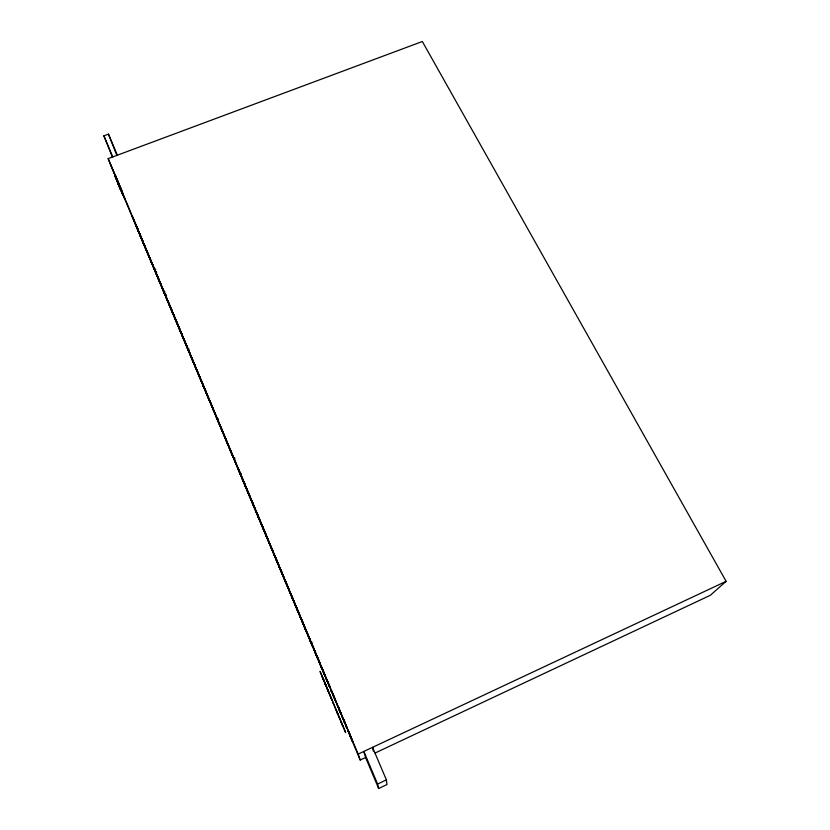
<?xml version="1.0" encoding="UTF-8"?>
<svg xmlns="http://www.w3.org/2000/svg" width="830" height="830" viewBox="0 0 830 830"><rect width="100%" height="100%" fill="white"/><g stroke="black" fill="none" stroke-linecap="round" stroke-linejoin="round"><path stroke-width="1.25" d="M119.873 187.383L108.159 158.634L422.335 41.5L726.115 581.332L710.335 595.286L375.036 753.049M386.386 779.878L386.998 784.537L378.656 788.5L377.598 784.049L386.386 779.878L372.556 747.342L373.334 751.098M347.677 730.068L360.199 760.031L365.584 757.5L363.831 751.441L377.598 784.049M360.199 760.031L358.155 754.097L726.115 581.332M310.804 642.13L309.995 640.241L311.157 642.773L312.153 642.254M310.939 642.337L311.758 644.256L233.749 458.336L234.693 457.942M311.146 642.7L233.894 458.668L234.921 458.357M221.62 429.089L147.927 253.783L217.325 419.119L218.238 418.725M120.122 186.76L119.468 187.009L120.464 189.375L121.118 189.126M120.464 189.375L117.839 183.005L118.493 182.756M112.33 156.922L103.885 135.819L108.46 134.128L117.393 155.2M140.135 235.461L140.768 236.726M228.613 445.918L232.348 455.079L229.537 448.563M139.087 232.722L140.104 235.16M331.419 698.756C333.37 703.404 330.122 695.644 331.149 698.103M239.974 472.861C241.364 475.818 236.311 464.167 238.283 468.67M244.062 482.541C242.64 479.47 246.271 487.552 244.383 483.299L246.323 488.05L245.701 486.608M138.724 231.798L139.087 232.763L138.195 230.491L139.99 234.9L138.558 231.28M242.599 479.543L244.124 483.257M254.25 506.985L253.337 504.619M342.946 726.292L341.804 723.553L342.095 724.237M257.985 515.783L256.522 512.701M136.618 226.642L147.626 253.337L137.853 229.671L138.703 231.705M143.289 242.91L142.387 240.71L143.953 244.539L143.507 243.439M142.532 241.136L144.306 245.4L143.621 243.761M136.379 226.102L135.28 223.55L137.541 228.945M141.048 237.39L141.453 238.293L139.699 234.153L142.21 240.368M144.555 245.576L149.421 257.093M146.972 251.179L149.504 257.757M150.396 259.956L148.29 254.758M287.917 586.997L290.884 594.778M140.872 237.038L142.459 240.762L142.2 240.078M152.793 265.569L157.347 275.965L149.784 258.358M289.608 591.676L291.091 595.027L289.774 591.811M158.437 279.15L157.129 275.591M295.812 606.211C297.752 610.88 293.498 600.951 295.48 605.703M348.019 730.701L348.32 731.355L343.215 718.655M137.894 229.723L138.278 230.688M161.539 286.34L162.255 288.238M162.514 288.456L165.357 295.024L164.942 294.059M163.894 291.921L163.489 290.988L164.07 292.419M164.672 294.048L163.489 291.164M165.585 296.051L166.145 297.482M304.569 626.837L302.95 622.884M304.288 626.629L305.865 630.468M170.057 306.82L169.87 306.26M170.223 307.09L166.052 296.787M176.645 321.926L173.231 313.916L173.553 314.715M174.642 317.589L174.58 317.62M178.025 325.194C175.763 319.986 180.94 332.166 179.394 328.68M183.14 337.603L181.635 333.836M222.471 431.424L232.348 455.079M314.3 649.911C318.793 660.67 310.638 641.59 315.141 652.339M315.504 653.231L314.881 651.872L318.523 659.902M184.882 341.462L186.719 345.903M186.615 345.654L187.424 348.258M190.672 355.302C191.606 357.554 189.437 352.543 190.402 354.856M137.967 230.024L137.272 228.323M189.873 353.922L188.337 350.447M196.036 368.79L194.334 364.194L194.614 364.899M195.766 367.586L196.918 370.388M195.413 367.099L194.946 366.009M199.076 375.461L198.588 374.32L199.107 375.606M329.178 685.922L328.286 683.796M135.964 225.148L138.921 232.39M199.065 375.928L199.584 377.028M205.674 391.003L206.182 392.185M205.632 391.138L205.124 389.976M341.379 714.505L340.061 711.424M343.226 718.666L344.969 722.785M207.593 396.252L208.206 397.549M207.708 396.398L208.195 397.56M212.024 406.793C211.266 405.113 215.323 414.595 213.787 411.099M212.138 406.97C212.854 408.796 209.357 399.655 210.851 403.318M341.109 721.893L341.493 722.806L341.12 721.903M328.213 691.11L329.365 693.839M328.047 690.664L324.603 682.467L325.111 683.671M240.368 473.712L239.787 472.343M241.592 476.835L241.52 476.607M243.647 481.639L244.238 483.019M248.761 493.788L248.129 492.325L248.336 492.844M337.789 713.976L336.99 712.057L337.468 713.188M136.421 226.279L137.469 228.81M139.658 233.873L139.99 234.9L132.292 216.298L142.822 241.634L142.428 240.617M256.678 513.158L256.034 511.674L256.449 512.691M256.771 512.691L256.107 511.156L263.432 529.332L262.778 527.797M267.094 537.466C264.76 532.082 270.808 546.275 268.474 540.87M265.444 534.074L266.513 536.45L265.154 533.275M329.51 694.202L330.029 695.405L328.836 692.604M325.651 684.667L320.048 671.397L345.664 732.589L338.702 716.145L339.148 717.234M116.21 177.226L115.463 175.493L115.671 176.022M122.965 193.597L123.307 194.376M298.292 611.7L299.091 613.567L298.115 611.171M144.679 245.794L144.482 245.265M146.848 251.137L146.526 250.37M303.593 624.326L303.842 624.897L302.877 622.521M303.324 624.119L303.085 623.569L304.382 626.743M316.614 655.845L315.867 654.082M320.421 665.027L319.571 663.056L320.837 666.127M323.42 671.978L323.14 671.346L323.441 672.103M324.343 673.732L322.133 668.627L323.057 670.879M324.177 674.002L324.945 675.807M333.079 694.658L332.166 692.521L333.442 695.633M137.23 228.281L136.276 225.947M154.629 269.947L154.297 269.159M160.574 283.746L160.792 284.171M171.571 309.766L171.364 309.279L172.578 312.246M171.592 310.088L171.8 310.565L170.607 307.629M191.035 356.672L191.263 357.211L190.734 355.914M192.612 360.137L192.218 359.224M196.835 370.211L196.44 369.277M196.99 370.315L197.395 371.259M191.035 356.786L190.91 356.526M341.784 715.823L342.095 716.529L341.825 715.844M328.67 691.857L325.308 684.169L325.557 684.771M339.667 718.458L340.144 719.62L332.498 701.34M136.94 227.513L138.226 230.532M140.322 235.606L140.529 236.104L140.291 235.502M139.565 233.915L140.26 235.419L139.948 234.724M192.851 361.206L193.307 362.274L193.037 361.579M218.539 422.387L218.809 423.02L217.076 418.808M239.652 472.114L239.071 470.755L245.504 486.598L244.892 485.197M337.519 713.343L337.374 712.991M115.899 176.468L116.511 177.911L115.993 176.8M135.996 225.179L137.676 229.215M141.806 239.165L141.463 238.345L142.459 240.897M278.766 565.365C280.198 568.591 273.807 553.34 276.068 558.663M279.399 567.212L277.438 562.014M282.999 575.667L282.563 574.661L283.891 577.908M283.32 576.238L283.767 577.265L282.926 575.595M308.532 636.185L307.702 634.255L309.019 637.461M308.999 637.212L309.829 639.162L308.501 635.915M327.819 682.125L327.259 680.828L329.624 686.275L328.151 682.914M344.274 721.322L343.662 719.911L345.394 723.999M339.48 710.241C343.724 719.33 335.247 699.773 339.2 709.152M342.551 717.857L341.566 715.533M344.938 723.241L344.346 721.861L344.875 723.179M323.306 679.365L323.607 680.071L323.41 679.594M137.822 229.588L137.458 228.696M122.332 193.006L123.411 195.507L122.767 193.888M144.845 246.531L145.468 247.994M148.031 254.146L147.657 253.285L153.27 266.389M152.378 264.49L152.544 264.946M158.914 279.886L159.308 280.81L157.441 276.286M121.751 192.508L122.736 194.801L115.152 176.572L121.004 190.724M142.086 239.932L140.529 236.374L146.256 249.747M143.683 243.875L144.918 246.718M154.702 270.227L157.939 277.832M156.486 274.294L155.169 271.327M158.198 278.465L160.294 283.559M158.8 279.969L156.756 274.917M160.325 283.424C159.09 280.457 161.705 287.045 160.481 284.078M162.026 287.564L162.597 289.037M165.129 294.598L164.745 293.716M166.84 298.779L170.461 307.38M171.374 309.58L173.231 313.802M175.348 319.042L175.877 320.017M179.944 329.707L179.498 328.67L180.691 331.585M184.602 340.788L184.136 339.719L186.594 346.058M167.816 301.539L168.189 302.162M170.409 307.65L170.026 306.758L171.167 309.538M172.069 311.675L172.484 312.64L171.312 309.798M172.681 312.869L172.256 311.893L173.439 314.767M176.624 322.258L176.188 321.252L177.361 324.115M180.629 331.803L180.193 330.786L180.494 331.544M181.76 334.2L181.314 333.162L181.614 333.919M183.42 338.277L183.876 339.325L182.693 336.451M188.026 349.233L188.835 350.872M193.1 361.029L192.695 360.096L195.403 367.068M199.024 375.264L199.729 377.111M201.887 381.956L201.389 380.794L203.495 385.815M176.51 322.279L176.935 323.275L175.784 320.442M180.411 331.575L180.847 332.581L180.556 331.834M182.268 335.818L182.496 336.337M182.766 337.084L182.444 336.358M186.252 345.301L186.48 345.83M186.511 346.006L186.729 346.525M189.188 352.19L188.784 351.495M190.807 356.143L191.263 357.315M193.338 362.088L192.187 359.525M197.53 372.058L197.052 370.979M200.684 379.393L201.171 380.534L200.372 378.553M201.503 381.53L201.742 382.091M209.378 400.102L209.886 401.284L209.098 399.344M212.439 407.208L212.957 408.422L211.152 404.034M201.099 380.866L201.337 381.406M203.319 385.95L203.713 386.998M204.004 387.672L206.141 392.58M210.353 402.612L210.115 402.042L210.945 404.117L210.644 403.307M222.004 430.106L219.296 423.84L223.083 433.125M226.839 441.83L223.26 433.322M233.572 457.444C231.56 452.807 237.11 465.827 235.087 461.158M242.91 479.657L242.308 478.277L244.269 482.925M209.627 401.17L209.866 401.73M216.786 418.113L216.267 416.909L218.29 421.495M241.136 475.735L241.81 477.551M247.465 490.52L246.832 489.046L248.606 493.352M246.334 488.31L245.722 486.888L249.571 495.603L247.797 491.287M250.204 497.346L254.416 507.825L253.783 506.362M251.884 501.061L251.241 499.556L253.015 503.841M253.14 504.246L252.538 502.814L253.99 506.134M258.203 516.219L258.877 517.764L258.161 516.011M261.44 523.803L260.807 522.309L263.681 529.457M265.953 534.562L265.258 532.953L265.963 534.676M238.895 470.797L238.335 469.49L240.026 473.598M240.337 474.335L240.918 475.694L239.196 471.533M249.363 495.852L249.986 497.284L247.34 490.966L248.378 493.269L248.18 492.75M250.525 498.311L250.795 498.944M254.571 507.763L255.225 509.267L253.212 504.505M255.121 509.257L254.478 507.773L256.2 511.944M259.406 519.258L259.904 520.649M262.612 526.801L261.938 525.234L262.643 526.957M262.851 527.289L263.535 528.876L262.83 527.133M264.013 530.235L264.469 531.522M267.353 538.006L268.049 539.625L262.944 527.59M271.296 547.281C268.899 541.741 275.083 556.256 272.676 550.684M272.385 550.083C269.999 544.563 276.131 558.984 273.744 553.434M277.127 561.36L276.4 559.679L277.075 561.339M280.685 569.66L279.949 567.938L281.318 571.279M282.034 572.97L282.781 574.713L281.401 571.362M286.599 583.739L285.831 581.965L287.201 585.285M258.057 516.551L258.701 518.045L255.443 510.025M267.291 538.546L267.955 540.112L266.617 536.834M268.879 542.042L268.194 540.455L271.327 548.163M271.649 548.941L272.333 550.539L270.621 546.503M274.108 554.482L273.402 552.853L277.511 562.865L276.805 561.236M278.465 564.67L278.776 565.614M280.094 568.851L280.82 570.532M281.702 572.264L280.965 570.552M292.067 596.77L291.288 594.954L292.648 598.254M294.266 602.31L295.044 604.126L293.332 599.976C295.905 605.713 290.5 593.491 292.98 599.146L292.419 597.61M297.005 608.535L296.217 606.678L297.555 609.967M299.142 613.93L299.931 615.777L298.229 611.637M301.767 619.875L300.948 617.976L302.296 621.245M302.587 622.033L301.788 620.155L302.743 622.51M303.023 622.988L303.884 625.436M307.754 634.141L306.924 632.201L308.252 635.438M280.125 569.027L279.42 567.367L283.103 575.626M281.422 572.223L282.138 573.893L279.471 567.264M288.767 589.425L289.068 590.13M294.411 602.86L293.644 601.076L294.961 604.282M299.236 614.356L298.458 612.54L299.765 615.725M303.832 625.115L305.004 628.32M309.756 639.204L310.586 641.144L309.268 637.938M345.892 725.721L346.857 727.993M103.885 135.819L112.776 156.912M365.584 757.5L378.656 788.5M240.959 473.204L241.271 473.94M116.771 178.543L118.431 182.496M138.299 230.792L138.537 231.3L137.697 229.433M143.746 243.947L142.895 241.987L143.331 243.055M220.49 426.827L223.156 433.167M285.883 582.847L287.554 586.219L286.952 584.569M291.579 596.428L292.326 598.181L291.019 594.996M296.86 609.013L297.628 610.797L296.32 607.633M305.098 628.455L305.907 630.323L304.6 627.148M309.735 639.37L308.916 637.471L310.213 640.615M332.54 693.154L331.616 691.006L333.297 695.084M333.67 695.986L334.594 698.134L333.307 695.001M301.622 620.363L302.411 622.178L300.751 618.163M306.208 631.288L307.007 633.145L305.357 629.15M311.987 645.055L312.806 646.954L311.157 642.97M315.711 653.812L313.574 648.002M316.873 656.686L317.703 658.626L316.064 654.652M319.436 662.485L318.585 660.504L319.861 663.606M320.598 665.359L321.449 667.351L320.173 664.249M321.563 667.86L322.413 669.841L321.148 666.77M323.679 672.591L324.001 673.358M326.065 678.598L326.916 680.527M328.742 684.636L329.437 686.296M333.919 696.982L333.017 694.886L334.272 697.937M334.2 697.449L335.123 699.586L333.847 696.484M335.019 699.721L335.922 701.827L335.133 700.084M343.641 720.399L344.927 723.438M350.343 735.691L351.339 738.015L348.299 730.753L351.702 739.074L348.683 731.884L349.928 734.924M346.338 726.686L346.681 727.485M350.239 735.878L349.285 733.647L350.903 737.559M350.924 737.725L349.98 735.505L352.916 742.518L351.567 739.374M351.277 738.461L352.252 740.723L350.623 736.791M108.159 158.634L358.155 754.097M110.307 163.904L119.811 186.086M141.546 238.594L141.339 238.023M226.3 440.46L225.501 438.562L225.77 439.236M227.876 444.226L227.119 442.421L228.416 445.575M118.202 183.285L124.874 199.055L120.153 187.549M222.824 432.295L220.884 427.554L233.801 458.502L224.92 437.202M328.929 684.864L330.195 687.852L328.919 684.729M339.978 710.999L338.412 707.409L339.678 710.49M344.616 722.142L346.235 725.866L345.353 723.698M345.311 723.905L346.65 727.049L345.778 724.901M120.298 188.41L325.142 676.491M326.138 678.878L327.144 681.264M330.651 689.626L331.647 692.013M332.654 694.399L334.158 697.978M336.658 703.944L338.401 707.959M339.169 709.909L340.663 713.489M343.174 719.454L344.678 723.034M345.674 725.42L346.681 727.806M117.839 183.005L118.835 185.37M339.335 710.179L340.632 713.25M323.544 679.957L323.783 680.527M342.302 724.725L342.977 726.354L342.78 725.866M333.515 703.757L333.017 702.533M341.67 723.21L341.929 723.864M325.713 685.113L328.721 692.293M336.866 711.735L336.337 710.49L336.856 711.756M188.649 348.683L188.96 349.43M164.599 291.423L164.9 292.15M344.056 721.042L322.652 670.215L323.306 671.812M252.216 501.839L253.264 504.36M257.103 513.48L258.037 515.99M261.772 524.601L262.135 525.452M266.295 535.36L266.648 536.232M271.638 548.091L272.333 549.875M276.421 559.472L277.096 561.205M281.038 570.48L281.692 572.15M287.906 587.049L288.632 588.802L287.315 585.451M297.368 609.386L298.053 611.326M302.12 620.726L302.67 622.137M308.127 635.002L308.636 636.351M308.895 637.035L309.393 638.353M313.678 648.355L311.976 644.225L313.294 647.442M318.45 659.611L320.421 664.581L319.125 661.417M323.181 670.993L321.49 666.895L322.797 670.069M323.378 671.553L325.059 675.62L323.513 671.667M328.348 683.287L326.657 679.199L327.954 682.364M333.452 695.55L333.826 696.557M344.492 721.747L344.886 722.702M176.157 320.681L177.298 323.503M180.235 330.382L181.998 335.154M189.126 351.557L189.883 353.466M193.39 361.724L194.666 365.335M194.127 363.582L194.448 364.37M197.685 371.964L198.733 374.558M202.178 382.661L203.205 385.213M203.547 386.168L207.49 395.412M208.091 396.937L208.766 398.545M211.806 405.694L212.138 406.493M223.28 433.032L226.943 441.788M233.894 458.191L234.236 459.021M234.423 459.581L234.776 460.411M238.604 469.427L238.957 470.257M239.123 470.755L239.465 471.585M240.472 474.169L240.814 474.988M243.232 480.425L243.584 481.265M244.56 483.776L244.902 484.606M245.037 485.021L245.379 485.851M249.083 494.556L249.436 495.396M249.54 495.749L249.882 496.579M253.472 505.014L253.824 505.854M257.518 514.59L257.871 515.43M258.317 516.561L258.67 517.412M258.721 517.64L259.074 518.48M260.226 521.416L260.579 522.257M262.166 525.639L262.519 526.5M264.791 532.3L265.144 533.14M266.658 536.356L267.021 537.207M267.426 538.265L268.142 540.081M269.211 542.83L269.563 543.671M274.44 555.28L275.104 556.982M279.119 566.413L279.762 568.062M282.044 573.084L282.688 574.723M283.632 577.172L284.254 578.769M288.518 588.615L286.796 584.465M289.411 590.939L290.002 592.464M293.913 601.48L293.177 599.727M294.754 603.68L295.324 605.143M298.79 613.09L297.742 610.278M299.589 615.186L300.128 616.597M303.479 624.274L302.504 621.629M304.237 626.266L304.755 627.615M310.088 640.221L310.586 641.497M319.799 663.346L320.235 664.508M320.774 665.878L321.2 667.019M324.374 674.23L324.789 675.33L323.783 672.985M340.85 713.51L339.449 710.241M346.774 727.827L345.934 725.918M140.893 236.778L141.214 237.546M149.607 257.622L150.842 260.651M153.571 267.042L154.785 270.041M158.769 279.326L158.426 278.465L160.304 283.02M161.062 284.887L162.244 287.813M164.662 293.405L162.867 289.66M165.409 295.241L166.571 298.136M168.915 303.521L169.227 304.278M169.953 306.083L171.105 308.926M175.078 318.388L174.103 316.043M179.114 328.016L178.139 325.671M184.903 341.991L185.225 342.738M186.657 345.882L187.746 348.558M189.468 352.864L190.205 354.244M190.869 355.894L191.927 358.539M193.629 362.762L193.95 363.53M195.102 365.989L196.15 368.582M197.81 372.732L199.522 376.405L198.993 375.108M198.505 374.496L198.827 375.264M199.366 376.156L200.393 378.708M202.032 382.775L202.354 383.553M202.707 384.487L203.028 385.265M203.827 386.77L204.502 388.378M204.502 388.492L204.834 389.28M206.431 393.275L208.112 397.331M207.417 395.713L207.085 394.935L209.876 401.699M208.755 398.608L209.087 399.396M211.287 404.926L211.609 405.704M222.067 430.428L222.627 431.735M242.121 478.298L242.464 479.107M244.248 483.662L244.591 484.471M246.645 489.067L246.987 489.887M247.101 490.26L247.444 491.08M248.274 493.134L248.616 493.943M248.72 494.296L249.052 495.105M251.117 499.702L252.849 503.893L251.812 501.621M252.704 503.686L253.046 504.505M253.129 504.796L253.461 505.605M256.999 513.915L257.341 514.735M257.393 514.974L257.736 515.793M260.61 522.454L260.962 523.284M261.73 525.214L262.083 526.044M262.114 526.22L262.456 527.04M266.264 536.004L266.97 537.778M269.553 543.754L269.906 544.594M275.83 558.787L276.483 560.447M280.457 569.826L281.09 571.434M284.939 580.481L285.541 582.048M290.666 594.135L291.247 595.629M295.957 606.761L296.518 608.193M301.28 619.543L299.63 615.528L301.259 619.253L299.952 616.067M311.634 644.225L310.908 642.482M121.512 191.056L115.131 175.618L119.489 186.2M138.849 231.995L139.772 234.226M141.038 237.121L140.83 236.612L141.494 238.407M150.655 260.568L152.834 265.154M152.834 265.59L154.038 268.546M159.059 280.592L160.221 283.455M160.584 284.057L161.757 286.941M163.707 291.776L165.927 296.59L165.409 295.573M165.315 295.418L164.361 293.135M166.415 298.115L167.546 300.917M168.459 302.805L168.77 303.541M169.6 305.616L167.038 299.62M170.679 308.283L171.8 311.043M172.951 313.522L174.072 316.282M175.151 318.928L176.24 321.635M176.894 322.912L178.004 325.64M179.062 328.244L181.355 333.619M180.141 330.931L178.481 326.916M183.046 337.737L184.104 340.373M185.661 343.89L185.972 344.637M187.009 347.189L187.321 347.936M188.057 349.793L187.321 347.459M190.526 355.468L189.79 353.165M191.543 357.979L192.57 360.542M195.662 367.815L196.679 370.336M199.823 377.712L200.144 378.47M200.819 380.192L200.04 377.754M204.668 389.353L204.979 390.11M207.593 396.263L208.693 398.857M212.553 408.049L212.885 408.827M213.175 409.626L213.497 410.404M224.484 436.487L226.414 441.093M151.548 262.799L151.849 263.515M139.253 233.375L138.558 231.715M323.866 680.683L323.327 679.428M342.624 725.493L341.597 723.075M325.339 684.252L326.003 685.819L325.806 685.341M323.607 680.061L322.268 676.865L322.528 677.529M337.063 712.192L337.271 712.711L337.011 712.109M318.139 658.989L316.842 655.835M323.14 670.764L323.43 671.771M340.124 711.435L341.389 714.516M346.048 725.887L346.753 727.578M292.793 598.503L293.166 599.385M310.462 641.113L310.825 641.984M314.02 649.351L312.723 646.217L314.902 651.218L313.948 648.894M315.421 652.909L316.707 656.032M318.813 660.794L317.527 657.671L319.768 662.817L318.824 660.514M324.406 674.427L323.71 672.767M324.748 675.132L325.121 676.014M329.448 686.431L328.483 684.096M335.517 700.987L335.88 701.869L335.372 700.468M341.628 715.574L342.323 717.245M272.697 550.923L273.444 552.604M277.407 562.149L278.195 563.902M283.985 578.033L285.188 581.197M295.117 604.551L296.154 607.342M285.292 581.342L286.609 584.548M156.289 271.638L156.611 272.406M266.617 536.948L265.942 535.34M206.473 392.984L206.805 393.783M118.327 182.226L119.043 183.949M120.163 186.926L120.869 188.607M180.899 331.969L182.486 336.036M189.541 352.657L187.653 348.247M191.274 356.962L190.122 354.42M191.533 357.481L192.633 359.95M198.059 372.95L196.907 370.159M198.795 375.087L197.322 371.632M202.375 383.688L200.476 379.269M202.686 384.352L204.336 388.554M206.753 394.136L205.269 390.712M208.361 398.151L209.357 400.434M217.74 420.395L218.663 422.387M137.054 227.773L137.355 228.541M172.733 312.526L175.618 320.131M176.821 322.268L177.713 324.416M177.537 324.447L177.869 325.225M181.552 334.013L183.472 338.858M185.329 343.101L183.679 339.263M185.557 343.537L186.169 345.031M187.082 346.992L186.46 345.477M187.653 348.725L188.68 351.214M191.927 359.006L191.087 356.952M194.013 363.779L192.799 360.998L193.151 361.704M196.316 369.36L197.167 371.415M200.175 378.636L199.325 376.592M139.948 234.61L140.623 236.27M159.661 281.484L159.028 279.959M173.595 315.047L173.916 315.825M140.675 236.467L141.142 237.588M161.124 285.437L160.512 283.943M163.386 291.008L162.234 288.197M166.923 299.412L165.876 296.891M331.295 698.445L332.031 700.209M330.838 697.387L330.195 695.82L331.232 698.321M324.976 675.983L323.856 672.487M248.855 494.099C249.508 495.821 251.812 500.625 250.37 498M190.122 353.964L190.641 355.448M194.396 364.131L195.226 366.175L194.863 365.49M160.076 282.387L160.636 283.756M163.686 291.071L162.939 289.234M151.828 262.809L151.257 261.44M117.725 181.065L118.815 183.669M120.412 187.258L121.512 189.894M137.023 227.804L137.479 228.914M138.102 230.315L138.475 231.145M118.628 183.783L122.404 192.913M277.49 562.045L278.164 563.715M166.218 294.723L166.519 295.449M155.438 269.003L155.739 269.729M223.011 432.669L218.352 421.868M160.719 284.161L162.773 289.027M139.16 233.064L140.228 235.647M145.634 248.564L142.48 240.524M164.101 292.637L165.305 295.086M121.356 189.52L122.166 191.502M256.75 513.168L257.165 514.206M211.93 406.389L212.231 407.364M199.086 375.793L199.325 376.384M186.418 345.622L185.93 344.18M177.589 324.333L178.585 326.979M139.191 232.908L137.303 228.406M278.444 564.898L278.102 564.058M169.579 305.253C168.635 303.002 170.607 307.494 169.6 305.108M160.532 283.684L160.833 284.233M139.502 233.718L139.834 234.527M181.78 334.117L182.092 334.884M173.615 314.674L173.937 315.473M184.468 341.016C183.627 338.785 185.401 343.62 184.54 341.327M140.187 235.253L140.529 236.094M119.489 185.121L120.713 188.12M122.809 193.068L123.224 194.106M221.911 430.044L222.233 430.843M229.142 447.297L229.391 447.941M175.566 319.332L175.659 319.716M108.46 134.128L116.314 154.09M323.202 679.137L323.015 678.65M242.868 480.321L243.864 482.5M337.623 713.541L338.298 715.138M178.419 326.74L178.709 327.3L178.419 326.74M333.971 697.345L333.971 697.345M203.122 385.11L204.004 387.071L203.122 385.11M203.807 387.081L203.236 385.877L203.796 387.071M340.072 711.881L340.819 713.748L340.072 711.881M209.938 401.637L210.115 402.322L209.938 401.637M324.333 681.803L324.001 681.025L324.323 681.793M331.658 691.898L331.066 690.498L331.658 691.836"/></g></svg>
